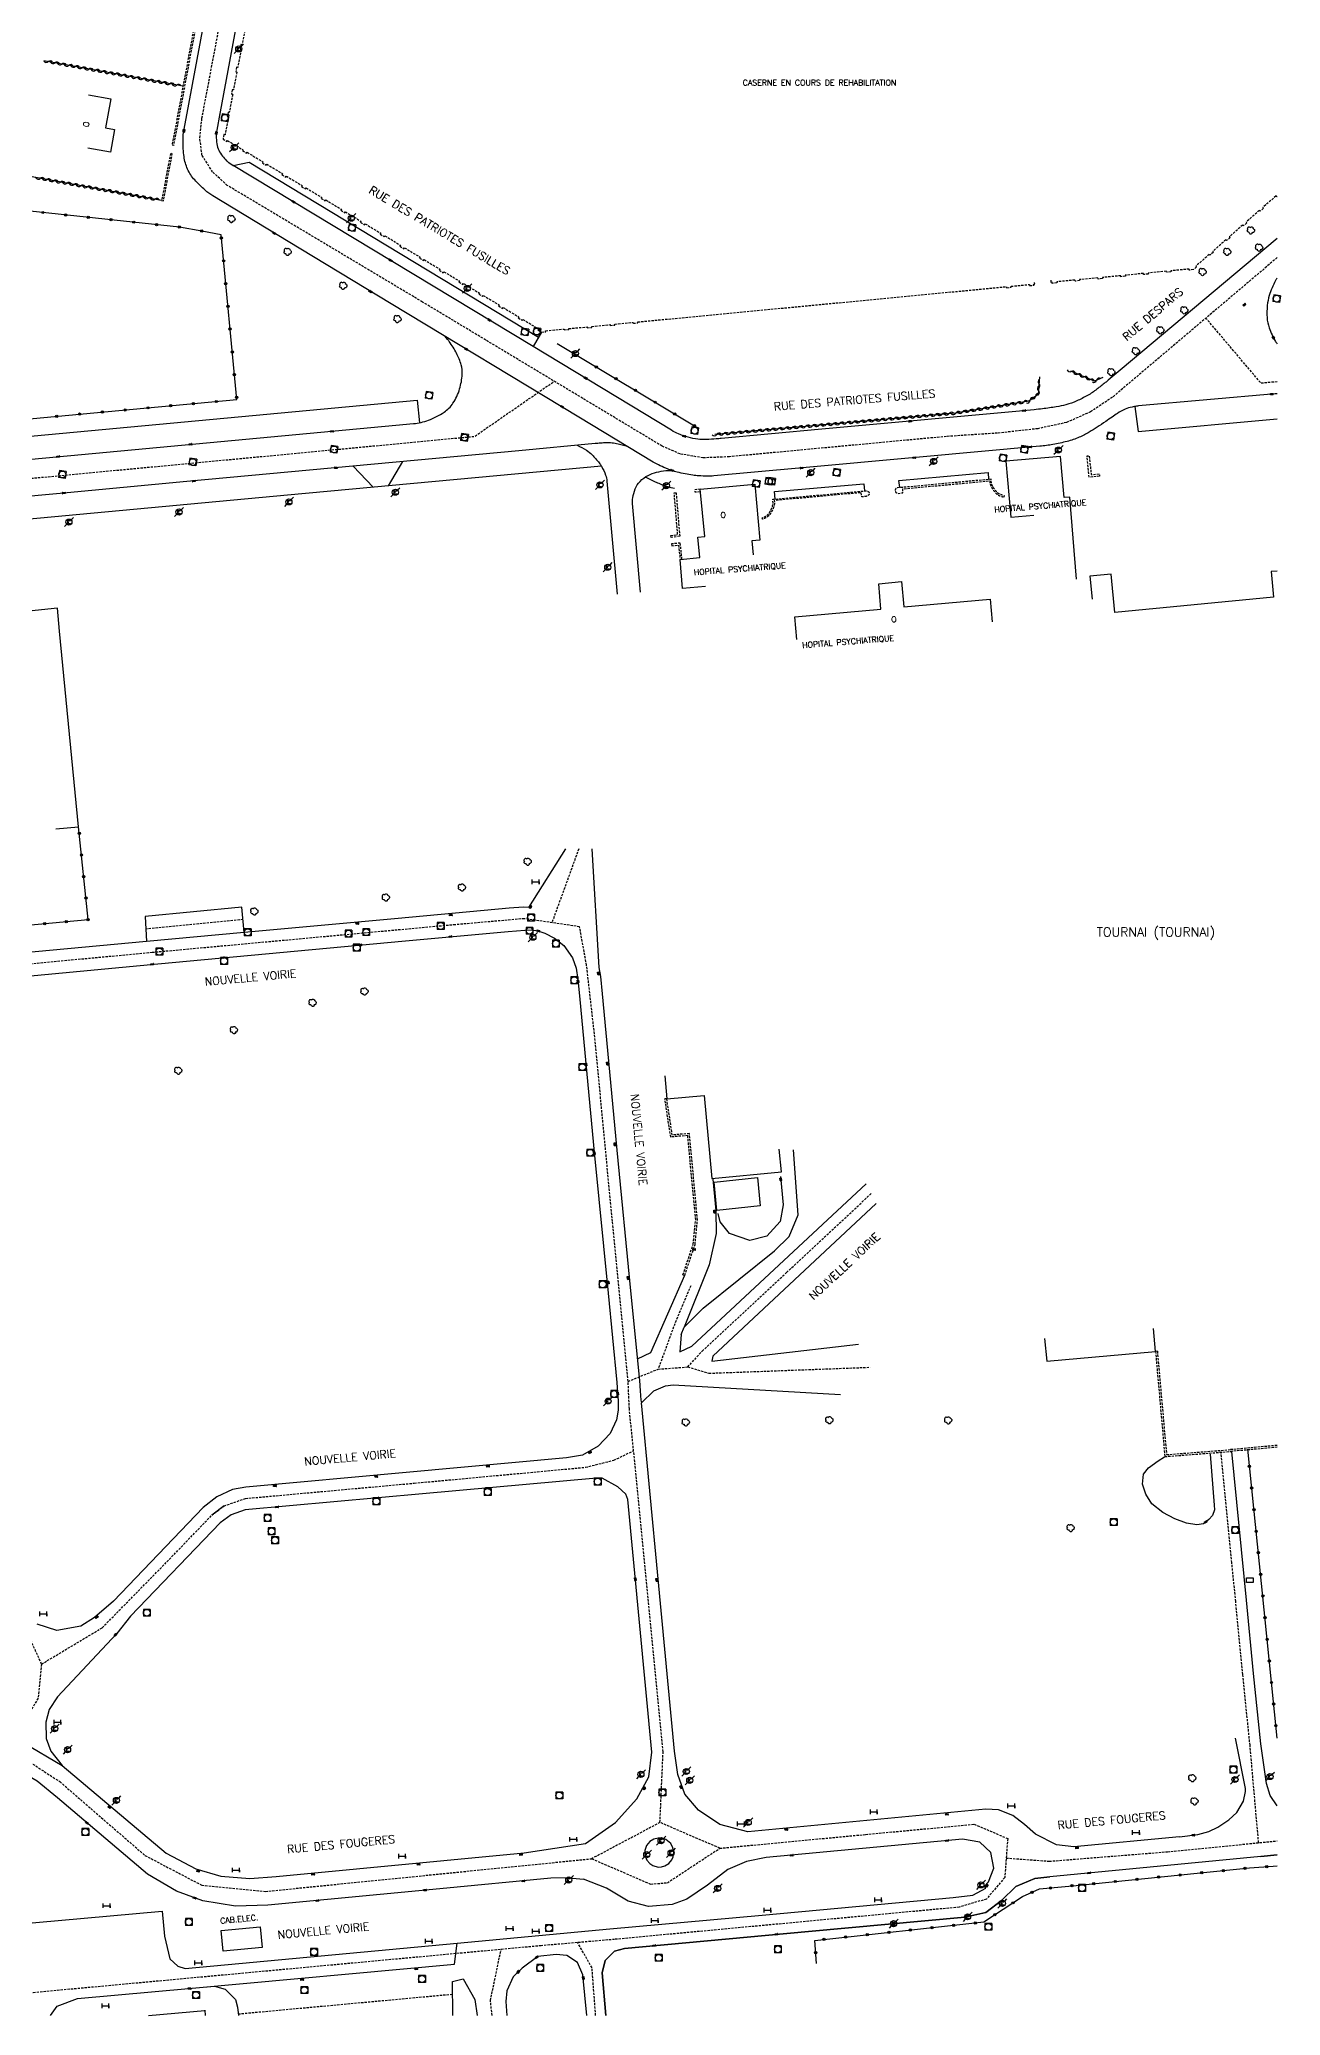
# Model space of a CAD drawing. Header units: millimetres. Extents: x 80000 to 81001, y 143000 to 144000.
# Drawn here: x 80729.4 to 81000.7, y 143000 to 143432.1 of the extents above; entities that cross this region are included whole.
import ezdxf
from ezdxf.enums import TextEntityAlignment as Align

# ---------------------------------------------------------------- set-up
doc = ezdxf.new("R2010")
doc.units = ezdxf.units.MM
doc.linetypes.add('DASHED', pattern=[0.75, 0.5, -0.25])
doc.layers.get('0').update_dxf_attribs({"linetype": 'CONTINUOUS'})
for name, color, linetype in [('W0001', 6, 'DASHED'), ('W0008', 7, 'CONTINUOUS'), ('W0100', 7, 'CONTINUOUS'), ('W0112', 1, 'DASHED'), ('W0300', 7, 'CONTINUOUS'), ('W0310', 3, 'CONTINUOUS'), ('W0322', 7, 'CONTINUOUS'), ('W0400', 7, 'CONTINUOUS'), ('W0420', 7, 'CONTINUOUS'), ('W0471', 7, 'CONTINUOUS'), ('W0980', 7, 'CONTINUOUS'), ('W0984', 7, 'CONTINUOUS'), ('W0989', 7, 'CONTINUOUS'), ('W0991', 7, 'CONTINUOUS'), ('W1471', 7, 'CONTINUOUS'), ('W1474', 7, 'CONTINUOUS')]:
    doc.layers.add(name, color=color, linetype=linetype)
doc.styles.get("Standard").update_dxf_attribs({"font": 'romans.shx', "width": 0.85})

# ---------------------------------------------------------------- blocks, each defined once
blk = doc.blocks.new('t310o')
at = {"color": 0, "linetype": 'Continuous'}
for centre, start, end in [((-0.5, 0.38), 216.8699, 323.1304), ((0.5, -0.37), 36.8699, 143.1303)]:
    blk.add_arc(centre, 0.625, start, end, dxfattribs=at)
blk = doc.blocks.new('t322o')
at = {"color": 0, "linetype": 'Continuous'}
for radius in [0.25, 0.15]:
    blk.add_circle((0, 0), radius, dxfattribs=at)
blk = doc.blocks.new('T400')
for p, q in [((-0.15, 0.3), (0.15, 0.3)), ((-0.15, -0.25), (-0.15, 0.3)), ((-0.15, 0.15), (0.15, 0.15)), ((-0.15, 0), (0.15, 0)), ((0.15, 0.3), (0.15, -0.25)), ((-0.15, -0.15), (0.15, -0.15)), ((-0.15, -0.25), (-0.15, -0.3)), ((-0.15, -0.3), (0.15, -0.3)), ((0.15, -0.3), (0.15, -0.25))]:
    blk.add_line(p, q)
blk = doc.blocks.new('T420')
for p, q in [((0.75, 0.75), (-0.75, 0.75)), ((-0.75, 0.75), (-0.75, -0.75)), ((0.75, 0.75), (0.75, -0.75)), ((0.75, -0.75), (-0.75, -0.75))]:
    blk.add_line(p, q)
blk.add_ellipse((0, 0), major_axis=(-0.53, 0.53), ratio=1, start_param=3.926991, end_param=10.210176)
blk = doc.blocks.new('T300')
for p, q in [((-0.8, 0.51), (-0.86, 0.34)), ((-0.86, 0.34), (-0.86, 0.17)), ((-0.86, 0.17), (-0.74, 0.06)), ((-0.69, 0.63), (-0.8, 0.51)), ((-0.8, -0.06), (-0.74, 0.06)), ((-0.74, 0.06), (-0.69, 0.11)), ((-0.57, 0.69), (-0.69, 0.63)), ((-0.46, 0.69), (-0.57, 0.69)), ((-0.29, 0.63), (-0.46, 0.69)), ((-0.29, 0.63), (-0.17, 0.74)), ((-0.23, 0.57), (-0.29, 0.63)), ((-0.17, 0.74), (-0.06, 0.8)), ((-0.06, 0.8), (0.06, 0.8)), ((0.06, 0.8), (0.23, 0.74)), ((0.23, 0.74), (0.34, 0.63)), ((0.34, 0.63), (0.4, 0.51)), ((0.46, 0.46), (0.34, 0.46)), ((0.4, 0.51), (0.4, 0.46)), ((0.57, 0.4), (0.46, 0.46)), ((0.57, 0.4), (0.69, 0.29)), ((0.69, 0.29), (0.74, 0.17)), ((0.74, 0.06), (0.69, -0.17)), ((0.74, 0.17), (0.74, 0.06)), ((-0.8, -0.17), (-0.8, -0.06)), ((-0.8, -0.23), (-0.8, -0.17)), ((-0.74, -0.34), (-0.8, -0.23)), ((-0.69, -0.4), (-0.74, -0.34)), ((-0.51, -0.46), (-0.69, -0.4)), ((-0.4, -0.46), (-0.51, -0.46)), ((-0.4, -0.46), (-0.34, -0.46)), ((-0.34, -0.46), (-0.34, -0.4)), ((-0.34, -0.51), (-0.34, -0.46)), ((-0.29, -0.63), (-0.34, -0.51)), ((-0.17, -0.74), (-0.29, -0.63)), ((-0.06, -0.8), (-0.17, -0.74)), ((0.06, -0.8), (-0.06, -0.8)), ((0.17, -0.74), (0.06, -0.8)), ((0.23, -0.69), (0.17, -0.74)), ((0.29, -0.46), (0.23, -0.46)), ((0.29, -0.63), (0.23, -0.69)), ((0.46, -0.4), (0.29, -0.46)), ((0.34, -0.51), (0.29, -0.63)), ((0.34, -0.51), (0.34, -0.46)), ((0.57, -0.34), (0.46, -0.4)), ((0.63, -0.29), (0.57, -0.34)), ((0.69, -0.17), (0.63, -0.29))]:
    blk.add_line(p, q)
blk = doc.blocks.new('T471')
for p, q in [((-0.333334, 0.333334), (-0.333334, -0.333334)), ((-0.333334, 0.333334), (0.333334, 0.333334)), ((-0.333334, 0), (0, 0)), ((0.500001, 0.500001), (1.000002, 1.000002)), ((-0.500001, -0.500001), (-1.000002, -1.000002)), ((-0.333334, -0.333334), (0.333334, -0.333334))]:
    blk.add_line(p, q)
blk.add_ellipse((0, 0), major_axis=(0.471405, 0.471405), ratio=1, start_param=5.4977871438, end_param=11.780972451)
blk = doc.blocks.new('T1474')
at = {"color": 0, "linetype": 'Continuous', "flags": 128}
for points in [[(-0.75, -0.5), (-0.75, 0.5)], [(-0.75, 0), (0.75, 0)], [(0.75, 0), (0.75, -0.5), (0.75, 0.5)]]:
    blk.add_lwpolyline(points, dxfattribs=at)
blk = doc.blocks.new('T1471')
at = {"color": 0, "linetype": 'Continuous', "flags": 128}
blk.add_lwpolyline([(-0.75, -0.5), (-0.75, 0.5), (0.75, 0.5), (0.75, -0.5), (-0.75, -0.5)], dxfattribs=at)

msp = doc.modelspace()

# ---------------------------------------------------------------- linework, layer by layer
at = {"layer": 'W0001'}
for p, q in [((80773.95, 143239.65), (80752.69, 143237.55)), ((80865.09, 143042.2), (80850.16, 143034.28)), ((80878.17, 143036.57), (80865.09, 143042.2)), ((80866.71, 143029.03), (80878.17, 143036.57)), ((80850.16, 143034.28), (80863.03, 143028.72)), ((80863.03, 143028.72), (80866.71, 143029.03)), ((80772.88, 143000.35), (80819.74, 143004.67))]:
    msp.add_line(p, q, dxfattribs=at)
for points in [[(81000, 143384.4), (80997.73, 143382.4), (80964, 143353.84), (80959.22, 143350.65), (80953.95, 143348.32), (80947.69, 143346.97), (80938.86, 143345.99), (80927.7, 143345.26), (80880.26, 143340.83), (80874.49, 143340.59), (80869.47, 143341.45), (80865.54, 143343.16), (80813.17, 143374.67), (80770.48, 143400.17), (80767.29, 143403.11), (80764.96, 143406.79), (80764.47, 143410.59), (80764.96, 143414.88), (80772.57, 143455.21), (80789, 143543.73), (80800.09, 143603.75)], [(80847.33, 143255.09), (80841.46, 143238.95)], [(80865.09, 143042.2), (80865.77, 143057.68), (80860.24, 143114.37), (80858.39, 143132.64), (80858.13, 143138.66), (80854.7, 143173.59), (80850.76, 143214.63), (80849.04, 143229.66), (80847.51, 143238.05), (80835.41, 143239.83), (80820.32, 143238.5), (80754.06, 143232.41), (80726.01, 143229.78), (80697.95, 143227.15), (80691.76, 143226.14), (80684.82, 143230.1), (80681.95, 143225.69), (80671.8, 143218.43), (80666.72, 143214.86)], [(80871.16, 143141.8), (80874.32, 143145.27), (80892.78, 143162.48), (80911.24, 143179.7)], [(80670.13, 143167.17), (80670.73, 143157.16), (80672.46, 143139.9), (80674.19, 143134.33), (80676.92, 143130.61), (80691.43, 143116.67), (80715.77, 143093.44), (80727.46, 143082.13), (80729.86, 143076.82), (80729.13, 143069.39), (80725.8, 143063.65), (80719.81, 143057.64)], [(80871.81, 143159.58), (80868.59, 143151.96), (80864.68, 143141.33)], [(80858.13, 143138.66), (80864.68, 143141.33), (80871.16, 143141.8), (80875.8, 143140.43), (80911.07, 143141.74)], [(80729.86, 143076.82), (80743.13, 143084.78), (80757.29, 143099.18), (80767.1, 143109.39), (80769.78, 143111.43), (80774.46, 143113.05), (80811.38, 143116.4), (80848.81, 143119.87), (80855.01, 143121.42), (80859.32, 143123.5)], [(80995.96, 143037.77), (80994.08, 143059.1), (80992.51, 143074.54), (80990.95, 143090.55), (80990.11, 143099.02), (80987.74, 143123.07)], [(80711.86, 143058.67), (80714.15, 143058.67), (80725.46, 143056.61), (80733.88, 143051.13), (80752.5, 143034.99), (80764.94, 143028.47), (80778.84, 143027.13), (80850.16, 143034.28)], [(80878.17, 143036.57), (80910.03, 143039.58), (80933.77, 143041.82), (80941.1, 143038.69), (80940.46, 143030.18), (80936.47, 143025.46), (80930.48, 143023.68), (80855.18, 143016.64), (80839.1, 143015.25), (80711.19, 143003.42), (80707.63, 143003.11), (80704.77, 143003.22), (80700.27, 143004.58), (80696.42, 143007.92), (80694.07, 143012.71), (80693.51, 143016.52), (80691.15, 143043.6)], [(80940.78, 143034.43), (80950.21, 143033.73), (80976.04, 143035.8), (81000, 143038.17)], [(80828.38, 143000), (80828.02, 143003.28), (80830.35, 143014.43)], [(80851.02, 143000), (80850.23, 143010.44), (80847.05, 143015.94)]]:
    msp.add_lwpolyline(points, dxfattribs=at)
at = {"layer": 'W0001', "flags": 128}
for points in [[(81000, 143357.22), (80996.51, 143356.9), (80984.44, 143371.15)], [(80583.47, 143322.81), (80672.06, 143330.87), (80791.04, 143342.12), (80824.58, 143345.3), (80841.98, 143357.34)]]:
    msp.add_lwpolyline(points, dxfattribs=at)
at = {"layer": 'W0008'}
for p, q in [((80831.88, 143237.02), (80835.56, 143237.34)), ((80869.71, 143148.89), (80870.41, 143150.51)), ((80769.78, 143111.43), (80767.1, 143109.39)), ((80835.4, 143035.53), (80848.79, 143037.58)), ((80862.16, 143037.14), (80861.8, 143036.07)), ((80861.8, 143036.07), (80861.85, 143034.94)), ((80862.88, 143038.03), (80862.16, 143037.14)), ((80863.74, 143038.56), (80862.88, 143038.03)), ((80864.68, 143038.78), (80863.74, 143038.56)), ((80865.48, 143038.75), (80864.68, 143038.78)), ((80866.37, 143038.45), (80865.48, 143038.75)), ((80867.43, 143037.58), (80866.37, 143038.45)), ((80867.92, 143036.69), (80867.43, 143037.58)), ((80868.09, 143035.71), (80867.92, 143036.69)), ((80867.97, 143034.68), (80868.09, 143035.71)), ((80861.85, 143034.94), (80862.24, 143033.96)), ((80862.24, 143033.96), (80862.86, 143033.23)), ((80862.86, 143033.23), (80863.56, 143032.77)), ((80863.56, 143032.77), (80864.67, 143032.46)), ((80864.67, 143032.46), (80865.43, 143032.49)), ((80865.43, 143032.49), (80866.15, 143032.69)), ((80866.15, 143032.69), (80867.02, 143033.23)), ((80867.02, 143033.23), (80867.66, 143034)), ((80867.66, 143034), (80867.97, 143034.68)), ((80996.43, 143034.78), (81000, 143035.11)), ((80845.18, 143030.11), (80848.39, 143029.79))]:
    msp.add_line(p, q, dxfattribs=at)
for points in [[(80803.55, 143603.05), (80802.35, 143596.62), (80793.45, 143548.78), (80778.9, 143470.18), (80768.57, 143414.31)], [(80844.46, 143255.07), (80836.35, 143242.27), (80835.27, 143242.33), (80832.14, 143242.09), (80807.83, 143239.88), (80774.21, 143236.82), (80752.84, 143234.83), (80697.83, 143229.72), (80697.08, 143229.67), (80692.01, 143230.71), (80688.07, 143233.79), (80686.26, 143237.15), (80685.58, 143240.73), (80680.24, 143297.66)], [(80850.2, 143255.11), (80851.74, 143229.18), (80852.07, 143227.17), (80852.42, 143223.41), (80854.04, 143206.31), (80855.66, 143189.21), (80858.67, 143158.45), (80860.6, 143138.88), (80860.78, 143136.58), (80860.92, 143134.52), (80861.03, 143133.95)], [(80774.21, 143236.82), (80773.69, 143242.36), (80752.54, 143240.27), (80752.84, 143234.83)], [(80698.07, 143224.58), (80755.28, 143229.98), (80809.44, 143234.99), (80831.88, 143237.02), (80835.56, 143237.34), (80836.99, 143237.4), (80838.36, 143237.17), (80839.93, 143236.68), (80842.05, 143235.6), (80844.04, 143233.97), (80845.93, 143231.28), (80846.75, 143228.99), (80847.14, 143226.54), (80847.48, 143222.95), (80849.11, 143205.84), (80850.73, 143188.74), (80853.74, 143157.96), (80855.66, 143138.44), (80855.83, 143136.22), (80855.96, 143134.38), (80855.94, 143132.38), (80855.58, 143130.28), (80854.18, 143127.23), (80851.6, 143124.48), (80848.18, 143122.55), (80844.68, 143121.96), (80774.56, 143115.55), (80771.62, 143115), (80768.2, 143113.39), (80765.24, 143111.07), (80745.62, 143090.6), (80741.44, 143087.02), (80738.46, 143085.11), (80733.24, 143084.21), (80728.96, 143085.57)], [(80876.65, 143182.88), (80877.29, 143176.04), (80877.36, 143171.01), (80875.83, 143164.12), (80870.41, 143150.51), (80874.52, 143154.64), (80890.12, 143167.19), (80893.36, 143170.34), (80895.31, 143175.07), (80894.27, 143189.28)], [(80891.44, 143183.43), (80892.03, 143177.27), (80891.37, 143173.62), (80888.47, 143170.44), (80884.74, 143169.47), (80880.32, 143171.01), (80878.28, 143173.53), (80877.79, 143175.34)], [(80869.71, 143148.89), (80869.45, 143145.13), (80872.03, 143146.34), (80910.13, 143181.87)], [(80912.35, 143177.54), (80876.62, 143144.19), (80876.42, 143143.06)], [(80860.14, 143143.55), (80863.06, 143144.98), (80870.49, 143161.85)], [(80876.42, 143143.06), (80908.5, 143146.78)], [(80978.69, 143039.04), (80955.59, 143036.88), (80951.76, 143037.34), (80947.2, 143039.63), (80944.78, 143041.73), (80942.2, 143043.73), (80939.09, 143044.99), (80936.3, 143045.11), (80884.26, 143040.16), (80878.2, 143041.77), (80873.54, 143044.88), (80870.55, 143048.41), (80868.98, 143052.68), (80868.23, 143057.78), (80864.66, 143095.5), (80861.03, 143133.95), (80863.71, 143136.57), (80866.29, 143137.69), (80868, 143137.92), (80904.58, 143135.79)], [(80985.38, 143122.76), (80986.23, 143111.6), (80986.29, 143110.57), (80985.85, 143109.3), (80985.07, 143108.42), (80983.89, 143107.53), (80982.43, 143107.26), (80980.23, 143107.65), (80977.62, 143108.57), (80974.99, 143110.01), (80972.61, 143111.87), (80971.28, 143113.96), (80970.61, 143116.17), (80970.82, 143118.4), (80971.89, 143119.73), (80973.98, 143121.27), (80975.38, 143122.19)], [(81000, 143045.87), (80998.51, 143048.12), (80997.72, 143050.69), (80996.45, 143059.39), (80994.88, 143074.77), (80993.32, 143090.78), (80990.1, 143123.3)], [(81000, 143045.87), (80998.51, 143048.12), (80997.72, 143050.69), (80996.45, 143059.39), (80994.88, 143074.77), (80993.32, 143090.78), (80990.1, 143123.3)], [(80848.79, 143037.58), (80855.36, 143042.19), (80860.06, 143047.4), (80862.68, 143052.15), (80863.31, 143057.59), (80858.06, 143112.8), (80857.63, 143114.02), (80855.84, 143115.62), (80852.42, 143117.48), (80851.19, 143117.49), (80813.14, 143114.04), (80774.37, 143110.55), (80771.35, 143109.47), (80768.96, 143107.71), (80749.36, 143087.33), (80746.32, 143083.5), (80733.39, 143069.65), (80731.58, 143066.92), (80730.82, 143064.16), (80730.92, 143060.55), (80731.92, 143057.76), (80734.42, 143054.65), (80757.11, 143035.48), (80763.65, 143032.04), (80769.09, 143030.45), (80775.4, 143029.96), (80781.2, 143030.39), (80835.4, 143035.53)], [(80711.74, 143061.67), (80713.71, 143061.65), (80719.98, 143061.24), (80726.04, 143059.65), (80734.42, 143054.65)], [(80993.07, 143049.64), (80990.94, 143060.65)], [(80845.18, 143030.11), (80841.2, 143029.99), (80816.98, 143027.7), (80779.39, 143024.09), (80772.26, 143023.93), (80765.17, 143025.04), (80759.42, 143027.21), (80753.04, 143030.89), (80733.34, 143047.61), (80728.96, 143051.22), (80724.89, 143053.58), (80719.55, 143055.31), (80714.59, 143055.7), (80711.97, 143055.67)], [(80978.69, 143039.04), (80982.67, 143039.55), (80985.1, 143040.26), (80987.07, 143041.18), (80989.46, 143042.77), (80991.18, 143044.42), (80992.68, 143046.83), (80993.11, 143048.98), (80993.07, 143049.64)], [(80693.45, 143043.58), (80695.73, 143016.78), (80695.81, 143016.27), (80697.01, 143012.06), (80700.48, 143007.84), (80704.13, 143005.96), (80707.53, 143005.37), (80710.3, 143006.35), (80712.09, 143009.08), (80712.25, 143010.97), (80711.52, 143018.8), (80756.29, 143022.81), (80756.76, 143017.33), (80757.96, 143012.39), (80759.67, 143010.8), (80761.28, 143010.27), (80820.76, 143015.8)], [(80762.8, 143005.94), (80820.18, 143011.24), (80820.76, 143015.8), (80854.12, 143018.92), (80887.43, 143021.93), (80929.19, 143025.83), (80933.48, 143026.32), (80936.33, 143027.84), (80935.98, 143028.22), (80936.92, 143029.24), (80938.07, 143032.18), (80937.42, 143035.64), (80935.05, 143037.89), (80931.24, 143038.52), (80888.3, 143034.52), (80883.99, 143033.64), (80879.91, 143031.89), (80875.45, 143028.47), (80870.97, 143025.4), (80867.72, 143024.27), (80862.61, 143023.84), (80858.11, 143025.01), (80853.4, 143027.81), (80848.39, 143029.79)], [(81000, 143035.11), (80996.43, 143034.78), (80950.33, 143030.33), (80947.01, 143029.92), (80942.86, 143028.18), (80939.75, 143025.15), (80936.31, 143022.52), (80931.76, 143021.53), (80897.56, 143018.37), (80857.35, 143014.65), (80855.15, 143014.07), (80853.12, 143011.99), (80852.46, 143009.32), (80853.27, 143000)], [(80853.27, 143000), (80852.46, 143009.32), (80853.12, 143011.99), (80855.15, 143014.07), (80857.35, 143014.65), (80897.56, 143018.37), (80931.76, 143021.53), (80936.31, 143022.52), (80939.75, 143025.15), (80942.86, 143028.18), (80947.01, 143029.92), (80950.33, 143030.33)], [(80838.41, 143012.92), (80834.94, 143010.34), (80832.99, 143008.45), (80831.64, 143005.38), (80831.39, 143003.09), (80831.64, 143000)], [(80849.06, 143000), (80848.25, 143008.89), (80847.07, 143011.57), (80844.7, 143013.09), (80842.39, 143013.3), (80838.41, 143012.92)], [(80731.87, 143000), (80733.28, 143002.05), (80737.78, 143003.68), (80762.8, 143005.94), (80767.71, 143006.4), (80770.05, 143005.78), (80772.25, 143003.5), (80772.74, 143001.79), (80772.91, 143000)], [(80819.8, 143000), (80819.71, 143007.41), (80822.07, 143007.99), (80824.64, 143003.47), (80825.1, 143000)]]:
    msp.add_lwpolyline(points, dxfattribs=at)
for points in [[(81000, 143354.61), (80999.59, 143354.57), (80969.72, 143351.94, 0.01885), (80969.29, 143351.88, 0.008333), (80968.31, 143351.7, 0.052972), (80966.77, 143351.22, 0.04455), (80965.09, 143350.31, 0.007649), (80963.93, 143349.51, -0.006281), (80962.53, 143348.54, -0.003676), (80960.65, 143347.3, -0.004042), (80958.93, 143346.2, -0.041628), (80956.76, 143345.08, -0.036127), (80954.09, 143344.18, -0.019029), (80951, 143343.52, -0.020793), (80948.13, 143343.14), (80921.86, 143340.74), (80895.46, 143338.32), (80876.86, 143336.65, -0.023662), (80875.44, 143336.58, -0.017861), (80873.56, 143336.66, -0.017086), (80872.24, 143336.8, -0.013882), (80870.62, 143337.08, -0.011238), (80868.82, 143337.48, -0.019008), (80867.77, 143337.79, -0.009601), (80867.05, 143338.04, -0.009941), (80866.37, 143338.31, -0.014929), (80864.74, 143339.05, -0.021039), (80863.63, 143339.66), (80847.38, 143349.51), (80806.31, 143374.24), (80783.8, 143387.91), (80767.35, 143397.86, -0.044485), (80765.63, 143399.12, -0.029636), (80763.36, 143401.37, -0.075417), (80761.82, 143403.72, -0.074188), (80761.03, 143406.46, -0.034548), (80760.81, 143409.85, -0.045353), (80761.06, 143412.43), (80769.34, 143457.04)], [(81000, 143388.59), (80965.73, 143359.79), (80963.07, 143357.55, -0.008158), (80962.45, 143357.04, -0.002788), (80960.6, 143355.59, -0.033045), (80958.58, 143354.24, -0.029991), (80956.19, 143353.04, -0.03022), (80953.85, 143352.2, -0.034457), (80951.72, 143351.74, -0.00517), (80948.72, 143351.32, -0.008582), (80946.9, 143351.12), (80900.5, 143346.87), (80878.49, 143344.82, -0.005945), (80877.39, 143344.74, -0.003091), (80875.25, 143344.61, -0.043948), (80873.36, 143344.67, -0.038378), (80871.23, 143345.1, -0.029905), (80869.15, 143345.82, -0.037758), (80867.6, 143346.61), (80861.68, 143350.19), (80837.36, 143364.94), (80771.81, 143404.5)], [(80858.01, 143343.07), (80855.91, 143343.59, 0.034156), (80854.6, 143343.83, 0.035902), (80853.33, 143343.87, 0.007126), (80852.12, 143343.81, 0.007305), (80850.93, 143343.71), (80834.2, 143342.13), (80761.67, 143335.4), (80733.94, 143332.81), (80702.84, 143329.94), (80688.73, 143328.64, 0.044415), (80687.27, 143328.37, 0.025401), (80684.8, 143327.56, 0.061702), (80683.5, 143326.86, 0.037144), (80681.61, 143325.29, 0.077779), (80679.51, 143322.53, 0.096765), (80678.68, 143319.85, 0.019079), (80678.49, 143317.13, 0.031926), (80678.54, 143315.5), (80680.24, 143297.66)]]:
    msp.add_lwpolyline(points, format="xyb", dxfattribs=at)
at = {"layer": 'W0008', "flags": 128}
for points in [[(80768.87, 143415.86), (80768.19, 143412.28, 0.048497), (80768.08, 143411, 0.036176), (80768.21, 143409.29, 0.066835), (80768.64, 143407.84, 0.068547), (80769.42, 143406.58, 0.022692), (80770.35, 143405.55, 0.049352), (80770.85, 143405.15), (80771.81, 143404.5), (80775.26, 143405.23), (80838.53, 143366.96)], [(81000, 143379.9, 0.036345), (80999.65, 143379.34, 0.046459), (80998.3, 143376.08, 0.049931), (80997.86, 143373.91, 0.041299), (80997.81, 143371.24, 0.069804), (80998.27, 143369.04, 0.047581), (80999.67, 143366.05, 0.012614), (81000, 143365.52)], [(80708.06, 143338.5), (80763.6, 143343.67), (80807.36, 143347.72), (80811.18, 143348.07, 0.066476), (80814.48, 143348.83, 0.058476), (80817.89, 143350.59, 0.097483), (80819.82, 143352.52, 0.075993), (80821.29, 143355.67, 0.056278), (80821.85, 143358.84, 0.086705), (80821.62, 143360.92, 0.04607), (80820.62, 143363.45, 0.041276), (80819.03, 143366.03, 0.021848), (80818.66, 143366.49, 0.013297), (80818.01, 143367.19)], [(80846.95, 143343.33, -0.042608), (80849, 143342.26, -0.061204), (80850.25, 143341.23, -0.016411), (80851.8, 143339.48, -0.043743), (80852.3, 143338.76, -0.040262), (80853.21, 143336.8, -0.06633), (80853.5, 143335.52), (80855.76, 143310.79)], [(80860.83, 143311.22), (80859.08, 143330.6, -0.070226), (80859.14, 143331.83, -0.042233), (80859.69, 143333.79, -0.101034), (80860.73, 143335.45, -0.089412), (80862.51, 143336.75, -0.045412), (80864.32, 143337.44, -0.042911), (80866.34, 143337.82, -0.030085), (80866.9, 143337.84, -0.019236), (80867.77, 143337.79)], [(80868.25, 143333.91, -0.015574), (80866.79, 143334.25, -0.029123), (80866.04, 143334.5, -0.002665), (80864.88, 143334.96, -0.002935), (80863.83, 143335.4, -0.019133), (80863.22, 143335.68, -0.009978), (80862.09, 143336.3)]]:
    msp.add_lwpolyline(points, format="xyb", dxfattribs=at)
for points in [[(80839.17, 143368.07), (80837.36, 143364.94)], [(80603.53, 143328.82), (80603.08, 143333.72), (80645.5, 143337.7), (80708.61, 143343.56), (80728.24, 143345.41), (80812.03, 143353.19), (80812.52, 143348.27)], [(80968.92, 143351.8), (80969.63, 143346.38), (81000, 143349.1)], [(80852.29, 143338.77), (80783.62, 143332.42), (80710.79, 143325.67), (80687.69, 143323.56), (80687.34, 143328.37)], [(80802.36, 143334.16), (80797.99, 143338.77)], [(80808.83, 143339.78), (80805.68, 143334.46)], [(80890.29, 143331.58), (80890.14, 143333.26), (80909.63, 143334.94), (80909.79, 143333.36)], [(80917.49, 143334.08), (80917.29, 143335.62), (80936.81, 143337.37), (80936.91, 143335.87)]]:
    msp.add_lwpolyline(points, dxfattribs=at)
at = {"layer": 'W0100', "flags": 128}
for points in [[(80740.13, 143419.98), (80745.05, 143419.08), (80743.89, 143412.77), (80745.86, 143412.41), (80744.95, 143407.41), (80740.03, 143408.31)], [(80875.02, 143312.44), (80870.04, 143312.02), (80869.49, 143318.39), (80873.8, 143318.78), (80873.38, 143323.27), (80874.86, 143323.41), (80873.89, 143333.75), (80885.8, 143334.82), (80886.9, 143322.62), (80885.15, 143322.46), (80885.43, 143319.37)], [(80895.01, 143300.85), (80894.55, 143305.82), (80913.4, 143307.54), (80912.9, 143313.08), (80917.88, 143313.55), (80918.38, 143308), (80937.26, 143309.72), (80937.71, 143304.74)], [(81000, 143315.84), (80998.7, 143315.72), (80999.24, 143310.16), (80964.54, 143306.81), (80963.75, 143315.13), (80959.09, 143314.7), (80959.55, 143309.72)], [(80733.83, 143302.71), (80733.36, 143307.69), (80727.08, 143307.1), (80727.27, 143305.03), (80720.87, 143304.43), (80722.33, 143288.92), (80706.41, 143287.42), (80706.2, 143289.49), (80697.61, 143288.71), (80698.06, 143283.73)]]:
    msp.add_lwpolyline(points, dxfattribs=at)
at = {"layer": 'W0100'}
for points in [[(80956.18, 143314.04), (80954.66, 143332), (80953.46, 143331.91), (80952.66, 143340.87), (80940.73, 143339.84), (80941.82, 143327.63), (80946.8, 143328.08)], [(80733, 143259.46), (80737.98, 143259.94), (80733.83, 143302.71)], [(80866.13, 143205.45), (80866.57, 143200.47), (80874.75, 143201.2), (80876.45, 143183.02), (80891.63, 143184.44), (80891.16, 143189.42)], [(80887, 143177.03), (80877.54, 143176.05), (80876.94, 143182.22), (80886.4, 143183.2), (80887, 143177.03)], [(80949.18, 143148.06), (80949.63, 143143.08), (80973.42, 143145.22), (80972.98, 143150.2)], [(80769.56, 143014.06), (80769.12, 143018.61), (80777.67, 143019.4), (80778.11, 143014.84), (80769.56, 143014.06)], [(80753.28, 143000), (80765.58, 143001.12), (80765.57, 143001.15), (80765.68, 143000)]]:
    msp.add_lwpolyline(points, dxfattribs=at)
at = {"layer": 'W0112'}
for p, q in [((80866.57, 143200.47), (80866.17, 143200.41)), ((80870.11, 143161.98), (80870.49, 143161.85)), ((80973.82, 143145.25), (80973.42, 143145.22)), ((81000, 143124.65), (80989.84, 143123.73)), ((81000, 143124.25), (80989.88, 143123.33))]:
    msp.add_line(p, q, dxfattribs=at)
at = {"layer": 'W0112', "flags": 128}
for points in [[(80758.43, 143409.04), (80758.83, 143408.97), (80764.57, 143439.86), (80764.18, 143439.93)], [(80756.14, 143396.88), (80756.54, 143396.81), (80758.46, 143407.09), (80758.07, 143407.17)], [(80961.19, 143336.56), (80958.91, 143336.38), (80958.49, 143340.79), (80958.47, 143341), (80958.91, 143341.07), (80959.37, 143336.93), (80961.14, 143337.07)]]:
    msp.add_lwpolyline(points, close=True, dxfattribs=at)
at = {"layer": 'W0112'}
for points in [[(80774.45, 143434.82), (80773.73, 143430.9), (80773.48, 143430.95), (80773.28, 143429.93), (80773.52, 143429.88), (80772.78, 143425.96), (80772.53, 143426.01), (80772.36, 143424.99), (80772.61, 143424.95), (80771.83, 143421.04), (80771.59, 143421.08), (80771.42, 143420.11), (80771.67, 143420.06), (80770.92, 143416.13), (80770.67, 143416.18), (80770.48, 143415.21), (80770.73, 143415.17), (80770.01, 143411.23), (80769.76, 143411.28), (80769.56, 143410.3), (80770.4, 143409.8), (80770.54, 143409.97), (80773.94, 143407.96), (80773.8, 143407.73), (80774.7, 143407.21), (80774.83, 143407.41), (80778.29, 143405.3), (80778.16, 143405.09), (80778.97, 143404.6), (80779.1, 143404.82), (80782.56, 143402.75), (80782.43, 143402.53), (80783.27, 143401.99), (80783.4, 143402.2), (80786.84, 143400.13), (80786.72, 143399.91), (80787.59, 143399.4), (80787.72, 143399.62), (80791.14, 143397.54), (80791.01, 143397.32), (80791.88, 143396.79), (80792.01, 143397), (80795.44, 143394.94), (80795.31, 143394.72), (80796.16, 143394.19), (80796.3, 143394.41), (80799.72, 143392.31), (80799.59, 143392.1), (80800.49, 143391.57), (80800.62, 143391.78), (80804.05, 143389.71), (80803.92, 143389.49), (80804.82, 143388.95), (80804.95, 143389.16), (80808.36, 143387.07), (80808.23, 143386.85), (80809.1, 143386.32), (80809.22, 143386.53), (80812.66, 143384.49), (80812.52, 143384.28), (80813.38, 143383.72), (80813.51, 143383.93), (80816.99, 143381.84), (80816.85, 143381.63), (80817.71, 143381.08), (80817.83, 143381.3), (80821.26, 143379.27), (80821.13, 143379.06), (80821.99, 143378.52), (80822.12, 143378.74), (80825.6, 143376.62), (80825.47, 143376.41), (80826.31, 143375.88), (80826.44, 143376.1), (80829.92, 143374.03), (80829.79, 143373.82), (80830.65, 143373.28), (80830.78, 143373.49), (80834.22, 143371.41), (80834.09, 143371.2), (80834.98, 143370.66), (80835.11, 143370.87), (80838.53, 143368.78), (80838.4, 143368.57), (80839.17, 143368.07), (80840.1, 143368.17), (80840.08, 143368.37), (80844.11, 143368.76), (80844.13, 143368.59), (80845.17, 143368.66), (80845.15, 143368.86), (80849.16, 143369.22), (80849.18, 143369.05), (80850.22, 143369.13), (80850.2, 143369.32), (80854.18, 143369.72), (80854.2, 143369.55), (80855.24, 143369.62), (80855.22, 143369.82), (80859.25, 143370.21), (80859.27, 143370.02), (80860.24, 143370.11), (80860.23, 143370.31), (80940.81, 143378.02), (80940.83, 143377.79), (80941.85, 143377.89), (80941.83, 143378.12), (80945.84, 143378.5), (80945.87, 143378.25), (80946.86, 143378.36), (80946.84, 143378.6), (80947.01, 143378.61), (80946.99, 143378.91)], [(81000, 143397.76), (80999.94, 143397.7), (80999.77, 143397.87), (80996.88, 143395.34), (80997.05, 143395.17), (80996.28, 143394.51), (80996.13, 143394.68), (80993.21, 143392.13), (80993.38, 143391.96), (80992.61, 143391.3), (80992.46, 143391.48), (80989.56, 143388.92), (80989.72, 143388.75), (80988.97, 143388.09), (80988.82, 143388.27), (80985.92, 143385.72), (80986.07, 143385.55), (80985.32, 143384.9), (80985.17, 143385.07), (80982.25, 143382.51), (80982.4, 143382.33), (80981.72, 143381.75), (80980.81, 143381.65), (80980.78, 143381.88), (80976.77, 143381.49), (80976.79, 143381.26), (80975.8, 143381.18), (80975.78, 143381.41), (80971.8, 143381.01), (80971.82, 143380.78), (80970.83, 143380.69), (80970.81, 143380.92), (80966.82, 143380.52), (80966.85, 143380.29), (80965.85, 143380.19), (80965.83, 143380.42), (80961.82, 143380.02), (80961.84, 143379.79), (80960.85, 143379.69), (80960.82, 143379.92), (80956.82, 143379.57), (80956.84, 143379.34), (80955.82, 143379.23), (80955.79, 143379.46), (80951.83, 143379.09), (80951.85, 143378.86), (80950.83, 143378.74), (80950.81, 143378.99), (80950.63, 143378.95), (80950.58, 143379.47)], [(80868.62, 143332.94), (80869.4, 143323.44), (80867.52, 143323.19), (80867.46, 143323.61), (80868.95, 143323.81), (80868.2, 143332.91), (80868.62, 143332.91)], [(80869.9, 143318.43), (80869.53, 143321.97), (80867.64, 143321.79), (80867.68, 143321.39), (80869.16, 143321.52), (80869.49, 143318.39)], [(80870.11, 143161.98), (80872.35, 143168.67), (80872.89, 143173.98), (80871.16, 143192.42), (80867.43, 143192.08), (80866.17, 143200.41)], [(80870.49, 143161.85), (80872.75, 143168.58), (80873.29, 143173.98), (80871.52, 143192.86), (80867.77, 143192.51), (80866.57, 143200.47)], [(80973.42, 143145.22), (80975.46, 143122.21), (80989.88, 143123.33)], [(80973.82, 143145.25), (80975.83, 143122.64), (80989.85, 143123.73)]]:
    msp.add_lwpolyline(points, dxfattribs=at)
at = {"layer": 'W0112', "flags": 128}
msp.add_lwpolyline([(80873.89, 143333.75), (80872.69, 143333.63), (80872.74, 143333.14), (80873.94, 143333.25)], dxfattribs=at)
for points in [[(80940.36, 143332), (80940.41, 143332.31, -0.068094), (80939.34, 143332.66, -0.095557), (80938.7, 143333.15, -0.034085), (80938.12, 143333.89, -0.040016), (80937.72, 143334.58, -0.064042), (80937.55, 143335.12, -0.045676), (80937.48, 143335.92), (80918.08, 143334.12), (80917.71, 143334.1), (80917.03, 143334.06, 0.161962), (80916.76, 143333.95, 0.121397), (80916.53, 143333.63, 0.151353), (80916.51, 143333.32, 0.151864), (80916.66, 143333.06, 0.082551), (80916.96, 143332.86, 0.139649), (80917.18, 143332.82), (80918.19, 143332.96), (80918.16, 143333.81), (80918.16, 143333.81), (80937.17, 143335.57, 0.027203), (80937.24, 143335.07, 0.064042), (80937.44, 143334.45, 0.040016), (80937.86, 143333.71, 0.034085), (80938.46, 143332.94, 0.095557), (80939.2, 143332.38, 0.068094)], [(80887.53, 143327.17), (80887.43, 143327.46, 0.068665), (80888.43, 143327.98, 0.096999), (80888.98, 143328.55, 0.037022), (80889.45, 143329.41, 0.04319), (80889.73, 143330.2, 0.062793), (80889.8, 143330.75), (80889.73, 143331.53), (80909.12, 143333.29), (80909.31, 143333.31), (80910.03, 143333.38, -0.112026), (80910.39, 143333.33, -0.104722), (80910.73, 143333.12, -0.223414), (80910.86, 143332.79, -0.197889), (80910.68, 143332.44, -0.077995), (80910.31, 143332.21, -0.095367), (80909.96, 143332.14), (80909.2, 143332.06), (80909.1, 143332.98), (80909.1, 143332.98), (80890.06, 143331.25), (80890.11, 143330.77, -0.064207), (80890.03, 143330.12, -0.04319), (80889.73, 143329.28, -0.037022), (80889.24, 143328.39, -0.096999), (80888.61, 143327.72, -0.068665)]]:
    msp.add_lwpolyline(points, format="xyb", close=True, dxfattribs=at)
at = {"layer": 'W0310'}
for points in [[(80760.88, 143421.85), (80730.41, 143427.4)], [(80756.14, 143396.88), (80706.6, 143405.88)], [(80961.94, 143358.14), (80960.06, 143357.37), (80954.93, 143359.53)], [(80948.06, 143358.29), (80947.75, 143354.48), (80945.7, 143352.97), (80929.68, 143350.38), (80877.1, 143345.69)]]:
    msp.add_lwpolyline(points, dxfattribs=at)
at = {"layer": 'W0322'}
msp.add_line((80999.15, 143032.62), (81000, 143032.72), dxfattribs=at)
for points in [[(80601.35, 143356.77), (80602.83, 143337.76), (80646.07, 143341.62), (80707.65, 143347.32), (80772.57, 143353.33), (80769.14, 143389.33), (80764.89, 143390.19), (80760.04, 143391.07), (80696.7, 143397.79)], [(80842.58, 143365.61), (80873.35, 143347.18)], [(80699.17, 143271.95), (80702.52, 143236.15), (80740.07, 143239.63), (80737.98, 143259.94)], [(81000, 143060.66), (80996.61, 143094.46), (80993.57, 143123.83)], [(80948.09, 143027.67), (80956.05, 143028.44), (80993.98, 143032.25), (80999.15, 143032.62)], [(80899.33, 143011.35), (80898.95, 143016.43), (80935.91, 143020.45), (80944.31, 143025.98), (80948.09, 143027.67)]]:
    msp.add_lwpolyline(points, dxfattribs=at)

# ---------------------------------------------------------------- block references
at = {"layer": 'W0300'}
for p, rotation in [((80771.44, 143392.8), 351.3852332869496), ((80994.32, 143390.31), 351.3852332869496), ((80783.73, 143385.61), 351.3852332869662), ((80989.14, 143385.61), 351.3852332869662), ((80996.11, 143386.54), 351.3852332869496), ((80983.75, 143381.22), 351.3852332869662), ((80795.87, 143378.21), 351.3852332869662), ((80979.75, 143372.83), 351.3852332869509), ((80807.74, 143370.93), 351.3852332869662), ((80974.53, 143368.46), 351.3852332869496), ((80969.16, 143363.89), 351.3852332869674), ((80963.8, 143359.3), 351.3852332869496)]:
    msp.add_blockref('T300', p, dxfattribs=dict(at, rotation=rotation))
for p in [(80836.2, 143252.27), (80821.84, 143246.62), (80805.19, 143244.43), (80776.45, 143241.38), (80789.19, 143221.42), (80800.52, 143223.88), (80771.98, 143215.44), (80759.82, 143206.58), (80870.77, 143129.67), (80902.17, 143130.14), (80928.13, 143130.12), (80954.91, 143106.57), (80981.51, 143051.86), (80981.99, 143046.81)]:
    msp.add_blockref('T300', p, dxfattribs=at)
at = {"layer": 'W0310'}
for p, rotation in [((80731.36, 143427.23), 169.6625666750661), ((80732.84, 143426.96), 169.6625666750661), ((80734.31, 143426.69), 169.6625666750676), ((80735.79, 143426.42), 169.6625666750661), ((80737.27, 143426.15), 169.6625666750661), ((80738.74, 143425.88), 169.6625666750676), ((80740.22, 143425.61), 169.6625666750661), ((80741.69, 143425.34), 169.6625666750676), ((80743.17, 143425.08), 169.6625666750676), ((80744.64, 143424.81), 169.6625666750661), ((80746.12, 143424.54), 169.6625666750676), ((80747.6, 143424.27), 169.6625666750661), ((80749.07, 143424), 169.6625666750661), ((80750.55, 143423.73), 169.662566675084), ((80752.02, 143423.46), 169.6625666750661), ((80753.5, 143423.19), 169.6625666750676), ((80754.97, 143422.92), 169.6625666750676), ((80756.45, 143422.65), 169.6625666750661), ((80757.92, 143422.38), 169.6625666750676), ((80759.4, 143422.11), 169.6625666750661), ((80729.58, 143401.71), 169.7077720137692), ((80731.05, 143401.44), 169.7077720137692), ((80732.53, 143401.17), 169.7077720137528), ((80734, 143400.9), 169.7077720137677), ((80735.48, 143400.63), 169.7077720137692), ((80736.96, 143400.37), 169.7077720137692), ((80738.43, 143400.1), 169.7077720137692), ((80739.91, 143399.83), 169.7077720137528), ((80741.38, 143399.56), 169.7077720137692), ((80742.86, 143399.29), 169.7077720137528), ((80744.34, 143399.03), 169.7077720137692), ((80745.81, 143398.76), 169.7077720137692), ((80747.29, 143398.49), 169.7077720137692), ((80748.76, 143398.22), 169.7077720137692), ((80750.24, 143397.95), 169.7077720137528), ((80751.71, 143397.69), 169.7077720137692), ((80753.19, 143397.42), 169.7077720137692), ((80754.67, 143397.15), 169.7077720137692), ((80955.02, 143359.49), 157.2057426320337), ((80956.4, 143358.91), 157.2057426320337), ((80947.81, 143355.3), 265.3452881646206), ((80947.94, 143356.8), 265.3452881646206), ((80957.78, 143358.33), 157.2057426320337), ((80959.17, 143357.74), 157.2057426320337), ((80960.55, 143357.57), 202.3508749804091), ((80929.77, 143350.4), 189.172349290793), ((80931.26, 143350.64), 189.1723492907917), ((80932.74, 143350.88), 189.1723492907917), ((80934.22, 143351.12), 189.1723492908081), ((80935.7, 143351.35), 189.1723492908081), ((80937.18, 143351.59), 189.1723492908081), ((80938.66, 143351.83), 189.1723492908094), ((80940.14, 143352.07), 189.172349290793), ((80941.62, 143352.31), 189.172349290793), ((80943.1, 143352.55), 189.172349290793), ((80944.58, 143352.79), 189.1723492908081), ((80946, 143353.19), 216.3951326039728), ((80947.2, 143354.08), 216.3951326039777), ((80881.97, 143346.12), 185.1031153911521), ((80883.46, 143346.26), 185.1031153911687), ((80884.95, 143346.39), 185.1031153911687), ((80886.45, 143346.52), 185.1031153911687), ((80887.94, 143346.66), 185.1031153911695), ((80889.44, 143346.79), 185.1031153911687), ((80890.93, 143346.92), 185.1031153911687), ((80892.42, 143347.06), 185.1031153911687), ((80893.92, 143347.19), 185.1031153911687), ((80895.41, 143347.32), 185.1031153911687), ((80896.91, 143347.46), 185.1031153911687), ((80898.4, 143347.59), 185.1031153911687), ((80899.89, 143347.72), 185.1031153911695), ((80901.39, 143347.86), 185.1031153911695), ((80902.88, 143347.99), 185.1031153911687), ((80904.38, 143348.12), 185.1031153911521), ((80905.87, 143348.26), 185.1031153911521), ((80907.36, 143348.39), 185.1031153911521), ((80908.86, 143348.52), 185.1031153911521), ((80910.35, 143348.66), 185.1031153911521), ((80911.85, 143348.79), 185.1031153911695), ((80913.34, 143348.92), 185.1031153911687), ((80914.84, 143349.06), 185.1031153911687), ((80916.33, 143349.19), 185.1031153911687), ((80917.82, 143349.32), 185.1031153911687), ((80919.32, 143349.46), 185.1031153911687), ((80920.81, 143349.59), 185.1031153911687), ((80922.31, 143349.72), 185.1031153911687), ((80923.8, 143349.86), 185.1031153911695), ((80925.29, 143349.99), 185.1031153911687), ((80926.79, 143350.12), 185.1031153911687), ((80928.28, 143350.26), 185.1031153911687), ((80877.48, 143345.72), 185.1031153911529), ((80878.98, 143345.85), 185.1031153911521), ((80880.47, 143345.99), 185.1031153911521)]:
    msp.add_blockref('t310o', p, dxfattribs=dict(at, rotation=rotation))
at = {"layer": 'W0322'}
for p, rotation in [((80730.16, 143394.24), 173.9459767187562), ((80735.14, 143393.71), 173.9459767187388), ((80740.11, 143393.19), 173.9459767187397), ((80745.08, 143392.66), 173.9459767187562), ((80750.05, 143392.13), 173.9459767187554), ((80755.03, 143391.61), 173.9459767187562), ((80760, 143391.08), 173.9459767187562), ((80764.92, 143390.18), 168.6138184637427), ((80769.21, 143388.65), 95.4363709926794), ((80769.68, 143383.67), 95.4363709926794), ((80770.16, 143378.69), 95.4363709926794), ((80770.63, 143373.72), 95.4363709926794), ((80771.1, 143368.74), 95.4363709926794), ((80771.58, 143363.76), 95.4363709926794), ((80846.87, 143363.04), 329.0950168177569), ((80851.16, 143360.47), 329.0950168177526), ((80772.05, 143358.78), 95.43637099268098), ((80855.45, 143357.9), 329.0950168177526), ((80859.74, 143355.34), 329.0950168177526), ((80743.18, 143350.61), 5.28159548001635), ((80748.16, 143351.07), 5.281595480000525), ((80753.14, 143351.53), 5.281595480017126), ((80758.11, 143351.99), 5.281595480017126), ((80763.09, 143352.45), 5.281595480000525), ((80768.07, 143352.91), 5.281595480017126), ((80772.52, 143353.81), 95.4363709926794), ((80864.03, 143352.77), 329.0950168177569), ((80733.22, 143349.69), 5.281595480000525), ((80738.2, 143350.15), 5.281595480017126), ((80868.32, 143350.2), 329.0950168177526), ((80872.61, 143347.63), 329.0950168177526), ((80738.13, 143258.49), 95.88055401408353), ((80738.62, 143253.77), 95.88055401408353), ((80739.1, 143249.04), 95.88055401408353), ((80739.59, 143244.32), 95.88055401408353), ((80730.57, 143238.75), 5.29105040264678), ((80735.3, 143239.19), 5.29105040264678), ((80740.03, 143239.63), 5.29105040264678), ((80993.96, 143120.06), 95.91676580229542), ((80994.45, 143115.34), 95.91676580229542), ((80994.94, 143110.61), 95.91676580229542), ((80995.43, 143105.89), 95.91676580229542), ((80995.92, 143101.17), 95.91676580229542), ((80996.41, 143096.44), 95.91676580229542), ((80996.89, 143091.71), 95.72553967295205), ((80997.36, 143086.99), 95.72553967295205), ((80997.83, 143082.26), 95.72553967295205), ((80998.31, 143077.54), 95.72553967295205), ((80998.78, 143072.81), 95.72553967295205), ((80999.26, 143068.08), 95.72553967295205), ((80999.73, 143063.36), 95.72553967295205), ((80978.81, 143030.73), 5.736822677587661), ((80983.54, 143031.2), 5.736822677587661), ((80988.27, 143031.68), 5.736822677587661), ((80992.99, 143032.15), 5.736822677587661), ((80997.73, 143032.52), 4.067653224354417), ((80946.4, 143026.92), 24.00182358990934), ((80950.46, 143027.9), 5.54591545400781), ((80955.18, 143028.36), 5.54591545400781), ((80959.91, 143028.83), 5.736822677587661), ((80964.63, 143029.3), 5.736822677587661), ((80969.36, 143029.78), 5.736822677587661), ((80974.09, 143030.25), 5.736822677587661), ((80938.29, 143022.02), 33.33938758498131), ((80942.25, 143024.63), 33.33938758498131), ((80915.13, 143018.19), 6.210551774562574), ((80919.85, 143018.71), 6.210551774562574), ((80924.57, 143019.22), 6.210551774562574), ((80929.29, 143019.73), 6.210551774562574), ((80934.02, 143020.25), 6.210551774562574), ((80899.15, 143013.72), 94.29692222097067), ((80900.96, 143016.65), 6.210551774562574), ((80905.68, 143017.17), 6.210551774562574), ((80910.4, 143017.68), 6.210551774562574)]:
    msp.add_blockref('t322o', p, dxfattribs=dict(at, rotation=rotation))
at = {"layer": 'W0400'}
for p, rotation in [((80760.99, 143412.09), 353.2930354618537), ((80768.08, 143411.63), 170.2763237176922), ((80784.93, 143396.61), 58.64030442351703), ((80780.7, 143389.74), 59.50028929706769), ((80806.18, 143383.77), 241.6234775964186), ((80801.8, 143376.95), 59.04876957797481), ((80992.86, 143374.05), 130.0919098745328), ((80827.77, 143370.73), 234.2354735744046), ((80822.75, 143364.36), 58.97195005482553), ((80999.19, 143366.9), 29.49702872174486), ((80848.88, 143358.01), 58.58027546076403), ((80843.68, 143351.77), 58.53696086183396), ((80944.68, 143350.9), 95.83610740507542), ((80998.87, 143354.53), 93.14832681829255), ((80793.38, 143346.4), 95.39369232469701), ((80919.78, 143348.6), 275.1300080690759), ((80762.47, 143343.54), 96.14950838546396), ((80870.4, 143345.32), 74.7090182089537), ((80946.01, 143342.97), 94.4490969593303), ((80733.53, 143340.86), 95.30860760177046), ((80794.21, 143338.4), 266.7485521005303), ((80867.73, 143337.84), 250.9640718511889), ((80896.04, 143338.37), 274.7068265225836), ((80920.7, 143340.63), 95.27457909102876), ((80763.18, 143335.53), 274.955477535786), ((80734.74, 143332.9), 276.5432427545219), ((80836.76, 143242.36), 147.6754047232298), ((80798.93, 143238.77), 95.26906885228044), ((80819.38, 143240.63), 94.77119723263105), ((80799.59, 143234.08), 95.35887992166185), ((80819.29, 143235.88), 95.16430727060653), ((80838.48, 143237.13), 74.55760881263562), ((80754.07, 143229.86), 94.87721839835032), ((80769.5, 143231.3), 94.90693063861548), ((80847.19, 143226.08), 5.572702982932878), ((80851.64, 143227.89), 8.67435423171693), ((80848.91, 143207.92), 5.167809685013235), ((80853.57, 143208.15), 6.102656184669968), ((80855.23, 143190.52), 5.705734818163081), ((80850.75, 143188.52), 4.545485539354122), ((80891.49, 143182.82), 4.98594310538607), ((80877, 143175.8), 0.6899750548108496), ((80872.54, 143167.5), 90), ((80858.09, 143161.28), 5.947642578760712), ((80853.81, 143160.23), 185.907367389203), ((80855.84, 143135.98), 4.538857497809712), ((80849.79, 143123.12), 119.7045740885964), ((80803.08, 143117.85), 95.20503308649677), ((80827.5, 143120.08), 95.19355930905691), ((80780.91, 143115.82), 95.14797818811613), ((80803.25, 143113.15), 95.27039723330199), ((80827.26, 143115.31), 95.34733285002086), ((80781.37, 143111.18), 95.28303113076352), ((80984.4, 143107.92), 127.3341953221609), ((80859.72, 143095.38), 5.845907584393162), ((80864.38, 143095.26), 4.751100864359858), ((80741.99, 143087.1), 130.079371515671), ((80746.05, 143083.23), 136.8431456139906), ((80861.64, 143049.64), 151.0886237138736), ((80869.68, 143049.94), 20.18534268041519), ((80744.7, 143045.57), 50.28731207691442), ((80927.84, 143044), 95.50357084446365), ((80739.8, 143042.13), 49.73434368542923), ((80892.72, 143040.67), 95.15602186523643), ((80834.75, 143035.16), 95.37252719972412), ((80927.88, 143038.21), 95.57434806700586), ((80956.29, 143036.65), 95.47596075692378), ((80981.72, 143039.42), 90), ((80764.13, 143031.58), 74.5634356664393), ((80789.29, 143030.86), 95.19860777901125), ((80812.33, 143033.04), 94.99852824821882), ((80893.89, 143035.04), 95.07860388985901), ((80958.91, 143031.15), 95.88376615319538), ((80813.75, 143027.4), 95.45262560958396), ((80835.24, 143029.42), 95.37252719972412), ((80936.54, 143028.39), 138.3613867267413), ((80763.36, 143025.72), 69.31776630822783), ((80790.21, 143025.13), 95.6376123968686), ((80916.21, 143020.1), 94.85980278311337), ((80932.37, 143021.65), 102.8999263982553), ((80863.83, 143015.25), 95.05478607099768), ((80890.57, 143017.73), 95.72471663854681), ((80811.85, 143010.17), 95.38670562945373), ((80834.1, 143009.52), 134.2360965086067), ((80838.16, 143012.74), 125.9382777168922), ((80762.26, 143005.9), 94.71361141618867), ((80786.88, 143007.86), 94.89594047763451), ((80848.31, 143008.2), 6.066975284447853)]:
    msp.add_blockref('T400', p, dxfattribs=dict(at, rotation=rotation))
at = {"layer": 'W0420'}
for p, rotation in [((80769.97, 143414.94), 351.3852332869496), ((80797.74, 143390.91), 351.3852332869496), ((80999.89, 143375.39), 351.3852332869662), ((80835.55, 143368.11), 351.3852332869662), ((80838.18, 143368.22), 351.3852332869662), ((80814.6, 143354.26), 351.3852332869674), ((80872.65, 143346.53), 351.3852332869496), ((80793.83, 143342.44), 351.3852332869662), ((80822.33, 143345.07), 351.3852332869496), ((80822.34, 143345.04), 351.3852332869662), ((80944.74, 143342.43), 351.3852332869496), ((80963.61, 143345.34), 351.3852332869662), ((80734.42, 143336.96), 351.3852332869496), ((80762.95, 143339.67), 351.3852332869662), ((80903.7, 143337.38), 351.3852332869496), ((80940.06, 143340.56), 351.3852332869496), ((80886.11, 143334.95), 351.3852332869496), ((80888.89, 143335.44), 351.3852332869496), ((80889.48, 143335.45), 351.3852332869662)]:
    msp.add_blockref('T420', p, dxfattribs=dict(at, rotation=rotation))
for p in [(80817.16, 143238.23), (80836.9, 143240.05), (80774.94, 143236.86), (80796.99, 143236.53), (80798.76, 143233.47), (80800.86, 143236.87), (80836.56, 143237.18), (80842.32, 143234.37), (80755.64, 143232.61), (80769.78, 143230.59), (80846.37, 143226.36), (80848.13, 143207.36), (80849.82, 143188.64), (80852.57, 143159.88), (80855.06, 143135.89), (80851.47, 143116.73), (80803.09, 143112.41), (80827.42, 143114.47), (80779.29, 143108.8), (80780.16, 143105.85), (80780.92, 143103.88), (80964.29, 143107.86), (80990.83, 143106.13), (80752.89, 143088.05), (80990.42, 143053.74), (80843.07, 143048.11), (80865.61, 143048.76), (80739.46, 143040.12), (80957.34, 143027.88), (80762.08, 143020.43), (80840.82, 143019.08), (80936.89, 143019.37), (80789.43, 143013.89), (80890.86, 143014.48), (80838.89, 143010.37), (80864.8, 143012.6), (80763.63, 143004.45), (80787.32, 143005.52), (80813.06, 143007.97)]:
    msp.add_blockref('T420', p, dxfattribs=at)
at = {"layer": 'W0471'}
for p in [(80773, 143430.02), (80772, 143408.48), (80797.58, 143393), (80822.94, 143377.63), (80846.6, 143363.4), (80952.21, 143342.29), (80898.05, 143337.36), (80924.92, 143339.82), (80807.23, 143333.07), (80851.97, 143334.69), (80866.47, 143334.5), (80759.94, 143328.76), (80783.97, 143330.97), (80735.87, 143326.55), (80853.67, 143316.68), (80837.3, 143235.77), (80853.76, 143134.33), (80732.75, 143062.72), (80735.58, 143058.13), (80860.92, 143052.72), (80870.84, 143053.35), (80990.79, 143051.6), (80998.45, 143052.23), (80871.6, 143051.42), (80746.25, 143047.02), (80884.37, 143042.2), (80862.21, 143035.17), (80865.34, 143038.22), (80867.51, 143035.56), (80845.15, 143029.62), (80877.69, 143027.79), (80935.25, 143028.56), (80932.34, 143021.57), (80939.95, 143024.5), (80916.16, 143020.07)]:
    msp.add_blockref('T471', p, dxfattribs=at)
at = {"layer": 'W1471'}
msp.add_blockref('T1471', (80994.05, 143095.17), dxfattribs=at)
at = {"layer": 'W1474'}
for p in [(80837.91, 143247.87), (80730.28, 143087.85), (80733.37, 143064.12), (80911.85, 143044.55), (80941.92, 143045.82), (80882.78, 143041.88), (80969.14, 143040.02), (80808.72, 143034.83), (80846.15, 143038.52), (80772.38, 143031.81), (80744.12, 143024.01), (80888.59, 143023.04), (80912.79, 143025.28), (80832.24, 143019.04), (80837.96, 143018.45), (80863.96, 143020.79), (80814.54, 143016.25), (80764.17, 143011.53), (80743.87, 143002.1)]:
    msp.add_blockref('T1474', p, dxfattribs=at)

# ---------------------------------------------------------------- texts
at = {"layer": 'W0980'}
msp.add_text('TOURNAI (TOURNAI)', height=2, dxfattribs=at).set_placement((80973.49, 143236.76), align=Align.MIDDLE)
at = {"layer": 'W0984'}
msp.add_text('CASERNE EN COURS DE REHABILITATION', height=1.25, dxfattribs=at).set_placement((80899.97, 143422.63), align=Align.MIDDLE)
for s, rotation, p in [('HOPITAL PSYCHIATRIQUE', 4.5, (80948.25, 143330.01)), ('HOPITAL PSYCHIATRIQUE', 4.5, (80882.55, 143316.26)), ('HOPITAL PSYCHIATRIQUE', 4.5, (80906.22, 143300.35)), ('CAB.ELEC.', 5.224, (80773.1, 143021.08))]:
    msp.add_text(s, height=1.25, rotation=rotation, dxfattribs=at).set_placement(p, align=Align.MIDDLE)
at = {"layer": 'W0989'}
for s, rotation, p in [('RUE DES PATRIOTES FUSILLES', 329.13, (80816.92, 143390.32)), ('RUE DESPARS', 40.23, (80972.82, 143372.01)), ('RUE DES PATRIOTES FUSILLES', 4.68, (80907.63, 143353.25)), ('NOUVELLE VOIRIE', 5.2934, (80775.57, 143226.96)), ('NOUVELLE VOIRIE', 275.409, (80860.48, 143191.53)), ('NOUVELLE VOIRIE', 43.022, (80905.43, 143163.83)), ('NOUVELLE VOIRIE', 5.1856, (80797.34, 143122.04)), ('RUE DES FOUGERES', 5.3432, (80963.82, 143042.7)), ('RUE DES FOUGERES', 5.4151, (80795.36, 143037.47)), ('NOUVELLE VOIRIE', 5.3137, (80791.51, 143018.57))]:
    msp.add_text(s, height=1.75, rotation=rotation, dxfattribs=at).set_placement(p, align=Align.MIDDLE)
at = {"layer": 'W0991'}
for rotation, p in [(79.875, (80739.66, 143413.53)), (1.575, (80878.89, 143328.09)), (1.575, (80916.23, 143305.3))]:
    msp.add_text('O', height=1.25, rotation=rotation, dxfattribs=at).set_placement(p, align=Align.MIDDLE)

doc.saveas('drawing.dxf')
